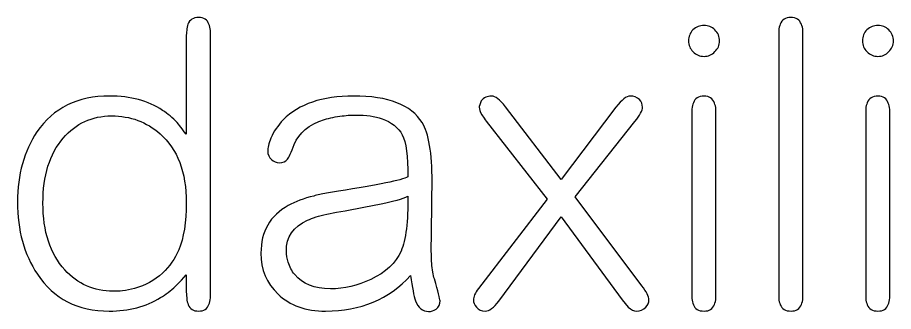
# Model space of a CAD drawing. Header units: centimetres. Extents: x -18.6 to 18.8, y -13 to 11.8.
# Drawn here: x 4.186 to 5.176, y 6.242 to 6.575 of the extents above; entities that cross this region are included whole.
import ezdxf

# ---------------------------------------------------------------- set-up
doc = ezdxf.new("R2010")
doc.units = ezdxf.units.CM
doc.header["$MEASUREMENT"] = 0
doc.layers.add('Layer 1', color=7, linetype='Continuous')

msp = doc.modelspace()

# ---------------------------------------------------------------- linework, layer by layer
at = {"layer": 'Layer 1', "color": 250}
for points, knots in [([(4.3768, 6.55256), (4.3768, 6.55585), (4.37695, 6.55839), (4.37725, 6.56019), (4.37755, 6.56318), (4.378, 6.56557), (4.3786, 6.56737), (4.38069, 6.57246), (4.38473, 6.575), (4.39072, 6.575), (4.3967, 6.575), (4.40059, 6.57246), (4.40239, 6.56737), (4.40328, 6.56557), (4.40388, 6.56318), (4.40418, 6.56019), (4.40418, 6.56019), (4.40418, 6.25766), (4.40418, 6.25766), (4.40388, 6.25466), (4.40328, 6.25227), (4.40239, 6.25047), (4.40059, 6.24539), (4.3967, 6.24284), (4.39072, 6.24284), (4.38473, 6.24284), (4.38084, 6.24524), (4.37905, 6.25003), (4.37815, 6.25212), (4.37755, 6.25451), (4.37725, 6.25721), (4.37725, 6.25721), (4.3768, 6.26529), (4.3768, 6.26529), (4.3768, 6.26529), (4.3768, 6.28369), (4.3768, 6.28369), (4.3768, 6.28369), (4.37411, 6.281), (4.37411, 6.281), (4.37411, 6.281), (4.37141, 6.27785), (4.37141, 6.27785), (4.36902, 6.27546), (4.36678, 6.27322), (4.36468, 6.27112), (4.3593, 6.26603), (4.35361, 6.2617), (4.34762, 6.2581), (4.33117, 6.24793), (4.31187, 6.24284), (4.28972, 6.24284), (4.25411, 6.24284), (4.22703, 6.25676), (4.20848, 6.28459), (4.19352, 6.30703), (4.18604, 6.33426), (4.18604, 6.36628), (4.18604, 6.3974), (4.19337, 6.42388), (4.20803, 6.44573), (4.22658, 6.47266), (4.25396, 6.48613), (4.29017, 6.48613), (4.31381, 6.48613), (4.33371, 6.48074), (4.34987, 6.46997), (4.35585, 6.46608), (4.36139, 6.46144), (4.36648, 6.45605), (4.36827, 6.45396), (4.37022, 6.45156), (4.37231, 6.44887), (4.37231, 6.44887), (4.37456, 6.44573), (4.37456, 6.44573), (4.37456, 6.44573), (4.3768, 6.44304), (4.3768, 6.44304), (4.3768, 6.44304), (4.3768, 6.55256), (4.3768, 6.55256)], [0, 0, 0, 0, 0.037037, 0.037037, 0.037037, 0.074074, 0.074074, 0.074074, 0.111111, 0.111111, 0.111111, 0.148148, 0.148148, 0.148148, 0.185185, 0.185185, 0.185185, 0.222222, 0.222222, 0.222222, 0.259259, 0.259259, 0.259259, 0.296296, 0.296296, 0.296296, 0.333333, 0.333333, 0.333333, 0.37037, 0.37037, 0.37037, 0.407407, 0.407407, 0.407407, 0.444444, 0.444444, 0.444444, 0.481481, 0.481481, 0.481481, 0.518519, 0.518519, 0.518519, 0.555556, 0.555556, 0.555556, 0.592593, 0.592593, 0.592593, 0.62963, 0.62963, 0.62963, 0.666667, 0.666667, 0.666667, 0.703704, 0.703704, 0.703704, 0.740741, 0.740741, 0.740741, 0.777778, 0.777778, 0.777778, 0.814815, 0.814815, 0.814815, 0.851852, 0.851852, 0.851852, 0.888889, 0.888889, 0.888889, 0.925926, 0.925926, 0.925926, 0.962963, 0.962963, 0.962963, 1, 1, 1, 1]), ([(5.07388, 6.25766), (5.07358, 6.25466), (5.07298, 6.25227), (5.07208, 6.25047), (5.07029, 6.24539), (5.0664, 6.24284), (5.06041, 6.24284), (5.05413, 6.24284), (5.05009, 6.24524), (5.0483, 6.25003), (5.0474, 6.25212), (5.0468, 6.25451), (5.0465, 6.25721), (5.0465, 6.25721), (5.0465, 6.56019), (5.0465, 6.56019), (5.0468, 6.56318), (5.0474, 6.56557), (5.0483, 6.56737), (5.05009, 6.57246), (5.05398, 6.575), (5.05997, 6.575), (5.06625, 6.575), (5.07029, 6.57246), (5.07208, 6.56737), (5.07298, 6.56557), (5.07358, 6.56318), (5.07388, 6.56019), (5.07388, 6.56019), (5.07388, 6.25766), (5.07388, 6.25766)], [0, 0, 0, 0, 0.1, 0.1, 0.1, 0.2, 0.2, 0.2, 0.3, 0.3, 0.3, 0.4, 0.4, 0.4, 0.5, 0.5, 0.5, 0.6, 0.6, 0.6, 0.7, 0.7, 0.7, 0.8, 0.8, 0.8, 0.9, 0.9, 0.9, 1, 1, 1, 1]), ([(4.97962, 6.54852), (4.97962, 6.54373), (4.97782, 6.53969), (4.97423, 6.5364), (4.97094, 6.53281), (4.9669, 6.53101), (4.96211, 6.53101), (4.95733, 6.53101), (4.95314, 6.53281), (4.94955, 6.5364), (4.94625, 6.53969), (4.94461, 6.54373), (4.94461, 6.54852), (4.94461, 6.5536), (4.94625, 6.55779), (4.94955, 6.56109), (4.95314, 6.56438), (4.95733, 6.56602), (4.96211, 6.56602), (4.9669, 6.56602), (4.97094, 6.56438), (4.97423, 6.56109), (4.97782, 6.55749), (4.97962, 6.55331), (4.97962, 6.54852)], [0, 0, 0, 0, 0.125, 0.125, 0.125, 0.25, 0.25, 0.25, 0.375, 0.375, 0.375, 0.5, 0.5, 0.5, 0.625, 0.625, 0.625, 0.75, 0.75, 0.75, 0.875, 0.875, 0.875, 1, 1, 1, 1]), ([(5.17622, 6.54852), (5.17622, 6.54373), (5.17442, 6.53969), (5.17083, 6.5364), (5.16754, 6.53281), (5.1635, 6.53101), (5.15871, 6.53101), (5.15393, 6.53101), (5.14974, 6.53281), (5.14615, 6.5364), (5.14285, 6.53969), (5.14121, 6.54373), (5.14121, 6.54852), (5.14121, 6.5536), (5.14285, 6.55779), (5.14615, 6.56109), (5.14974, 6.56438), (5.15393, 6.56602), (5.15871, 6.56602), (5.1635, 6.56602), (5.16754, 6.56438), (5.17083, 6.56109), (5.17442, 6.55749), (5.17622, 6.55331), (5.17622, 6.54852)], [0, 0, 0, 0, 0.125, 0.125, 0.125, 0.25, 0.25, 0.25, 0.375, 0.375, 0.375, 0.5, 0.5, 0.5, 0.625, 0.625, 0.625, 0.75, 0.75, 0.75, 0.875, 0.875, 0.875, 1, 1, 1, 1]), ([(4.62727, 6.39456), (4.62727, 6.4182), (4.62517, 6.43406), (4.62098, 6.44214), (4.61649, 6.45052), (4.60886, 6.45665), (4.59809, 6.46054), (4.59001, 6.46323), (4.58014, 6.46458), (4.56847, 6.46458), (4.56847, 6.46458), (4.56173, 6.46458), (4.56173, 6.46458), (4.55904, 6.46428), (4.5562, 6.46398), (4.5532, 6.46368), (4.54572, 6.46279), (4.53899, 6.46144), (4.53301, 6.45964), (4.51535, 6.45396), (4.50398, 6.44453), (4.49889, 6.43136), (4.4953, 6.42239), (4.49276, 6.41685), (4.49126, 6.41476), (4.48917, 6.41206), (4.48602, 6.41072), (4.48184, 6.41072), (4.47854, 6.41072), (4.4757, 6.41191), (4.47331, 6.41431), (4.47031, 6.4167), (4.46882, 6.41999), (4.46882, 6.42418), (4.46882, 6.42568), (4.46912, 6.42762), (4.46972, 6.43002), (4.47031, 6.43271), (4.47121, 6.43555), (4.47241, 6.43855), (4.4757, 6.44603), (4.48034, 6.45291), (4.48632, 6.45919), (4.50398, 6.47715), (4.53046, 6.48613), (4.56577, 6.48613), (4.60527, 6.48613), (4.63116, 6.4761), (4.64342, 6.45605), (4.65091, 6.44408), (4.65465, 6.42179), (4.65465, 6.38917), (4.65465, 6.38528), (4.6545, 6.37286), (4.6542, 6.35192), (4.6539, 6.33097), (4.65375, 6.3187), (4.65375, 6.31511), (4.65375, 6.30823), (4.6539, 6.30224), (4.6542, 6.29716), (4.6548, 6.28967), (4.65584, 6.28369), (4.65734, 6.2792), (4.66153, 6.26484), (4.66362, 6.25661), (4.66362, 6.25451), (4.66362, 6.25062), (4.66213, 6.24748), (4.65913, 6.24509), (4.65644, 6.24329), (4.6536, 6.24239), (4.65061, 6.24239), (4.64402, 6.24239), (4.63909, 6.24643), (4.63579, 6.25451), (4.634, 6.2599), (4.6322, 6.26948), (4.63041, 6.28324), (4.60587, 6.25631), (4.57385, 6.24284), (4.53435, 6.24284), (4.51191, 6.24284), (4.49395, 6.24928), (4.48049, 6.26214), (4.46762, 6.27441), (4.46119, 6.28982), (4.46119, 6.30838), (4.46119, 6.33291), (4.47151, 6.35087), (4.49216, 6.36224), (4.49994, 6.36673), (4.50951, 6.37032), (4.52089, 6.37301), (4.52508, 6.37421), (4.52986, 6.37526), (4.53525, 6.37616), (4.53525, 6.37616), (4.54198, 6.3775), (4.54198, 6.3775), (4.54198, 6.3775), (4.54872, 6.3784), (4.54872, 6.3784), (4.5939, 6.38558), (4.62008, 6.39097), (4.62727, 6.39456)], [0, 0, 0, 0, 0.028571, 0.028571, 0.028571, 0.057143, 0.057143, 0.057143, 0.085714, 0.085714, 0.085714, 0.114286, 0.114286, 0.114286, 0.142857, 0.142857, 0.142857, 0.171429, 0.171429, 0.171429, 0.2, 0.2, 0.2, 0.228571, 0.228571, 0.228571, 0.257143, 0.257143, 0.257143, 0.285714, 0.285714, 0.285714, 0.314286, 0.314286, 0.314286, 0.342857, 0.342857, 0.342857, 0.371429, 0.371429, 0.371429, 0.4, 0.4, 0.4, 0.428571, 0.428571, 0.428571, 0.457143, 0.457143, 0.457143, 0.485714, 0.485714, 0.485714, 0.514286, 0.514286, 0.514286, 0.542857, 0.542857, 0.542857, 0.571429, 0.571429, 0.571429, 0.6, 0.6, 0.6, 0.628571, 0.628571, 0.628571, 0.657143, 0.657143, 0.657143, 0.685714, 0.685714, 0.685714, 0.714286, 0.714286, 0.714286, 0.742857, 0.742857, 0.742857, 0.771429, 0.771429, 0.771429, 0.8, 0.8, 0.8, 0.828571, 0.828571, 0.828571, 0.857143, 0.857143, 0.857143, 0.885714, 0.885714, 0.885714, 0.914286, 0.914286, 0.914286, 0.942857, 0.942857, 0.942857, 0.971429, 0.971429, 0.971429, 1, 1, 1, 1]), ([(4.71569, 6.45785), (4.71569, 6.45785), (4.71479, 6.45919), (4.71479, 6.45919), (4.71479, 6.45919), (4.71345, 6.46099), (4.71345, 6.46099), (4.71345, 6.46099), (4.71075, 6.46503), (4.71075, 6.46503), (4.70896, 6.46832), (4.70806, 6.47116), (4.70806, 6.47356), (4.70806, 6.47356), (4.70806, 6.47446), (4.70806, 6.47446), (4.70806, 6.47446), (4.70851, 6.47625), (4.70851, 6.47625), (4.70911, 6.47775), (4.70971, 6.47924), (4.7103, 6.48074), (4.713, 6.48433), (4.71689, 6.48613), (4.72197, 6.48613), (4.72616, 6.48613), (4.7314, 6.48209), (4.73768, 6.47401), (4.73768, 6.47401), (4.80052, 6.39187), (4.80052, 6.39187), (4.80052, 6.39187), (4.86247, 6.47356), (4.86247, 6.47356), (4.86905, 6.48194), (4.87444, 6.48613), (4.87863, 6.48613), (4.88282, 6.48613), (4.88626, 6.48478), (4.88895, 6.48209), (4.89134, 6.47969), (4.89254, 6.47685), (4.89254, 6.47356), (4.89254, 6.46967), (4.8897, 6.46428), (4.88401, 6.4574), (4.88401, 6.4574), (4.81624, 6.37212), (4.81624, 6.37212), (4.81624, 6.37212), (4.89164, 6.27157), (4.89164, 6.27157), (4.89703, 6.26469), (4.89972, 6.2593), (4.89972, 6.25541), (4.89972, 6.25242), (4.89853, 6.24973), (4.89613, 6.24733), (4.89344, 6.24434), (4.89, 6.24284), (4.88581, 6.24284), (4.88282, 6.24284), (4.87967, 6.24434), (4.87638, 6.24733), (4.87638, 6.24733), (4.87279, 6.25137), (4.87279, 6.25137), (4.87279, 6.25137), (4.86965, 6.25541), (4.86965, 6.25541), (4.86965, 6.25541), (4.80052, 6.34967), (4.80052, 6.34967), (4.80052, 6.34967), (4.73005, 6.25407), (4.73005, 6.25407), (4.72437, 6.24658), (4.71928, 6.24284), (4.71479, 6.24284), (4.7106, 6.24284), (4.70731, 6.24434), (4.70492, 6.24733), (4.70252, 6.25003), (4.70133, 6.25272), (4.70133, 6.25541), (4.70133, 6.259), (4.70327, 6.26334), (4.70716, 6.26843), (4.70716, 6.26843), (4.78481, 6.36942), (4.78481, 6.36942), (4.78481, 6.36942), (4.71569, 6.45785), (4.71569, 6.45785)], [0, 0, 0, 0, 0.032258, 0.032258, 0.032258, 0.064516, 0.064516, 0.064516, 0.096774, 0.096774, 0.096774, 0.129032, 0.129032, 0.129032, 0.16129, 0.16129, 0.16129, 0.193548, 0.193548, 0.193548, 0.225806, 0.225806, 0.225806, 0.258065, 0.258065, 0.258065, 0.290323, 0.290323, 0.290323, 0.322581, 0.322581, 0.322581, 0.354839, 0.354839, 0.354839, 0.387097, 0.387097, 0.387097, 0.419355, 0.419355, 0.419355, 0.451613, 0.451613, 0.451613, 0.483871, 0.483871, 0.483871, 0.516129, 0.516129, 0.516129, 0.548387, 0.548387, 0.548387, 0.580645, 0.580645, 0.580645, 0.612903, 0.612903, 0.612903, 0.645161, 0.645161, 0.645161, 0.677419, 0.677419, 0.677419, 0.709677, 0.709677, 0.709677, 0.741935, 0.741935, 0.741935, 0.774194, 0.774194, 0.774194, 0.806452, 0.806452, 0.806452, 0.83871, 0.83871, 0.83871, 0.870968, 0.870968, 0.870968, 0.903226, 0.903226, 0.903226, 0.935484, 0.935484, 0.935484, 0.967742, 0.967742, 0.967742, 1, 1, 1, 1]), ([(4.97558, 6.25766), (4.97528, 6.25466), (4.97468, 6.25227), (4.97378, 6.25047), (4.97199, 6.24539), (4.9681, 6.24284), (4.96211, 6.24284), (4.95583, 6.24284), (4.95179, 6.24524), (4.95, 6.25003), (4.9491, 6.25212), (4.9485, 6.25451), (4.9482, 6.25721), (4.9482, 6.25721), (4.9482, 6.47131), (4.9482, 6.47131), (4.9485, 6.47431), (4.9491, 6.4767), (4.95, 6.4785), (4.95179, 6.48358), (4.95583, 6.48613), (4.96211, 6.48613), (4.9681, 6.48613), (4.97199, 6.48343), (4.97378, 6.47805), (4.97468, 6.47625), (4.97528, 6.47386), (4.97558, 6.47086), (4.97558, 6.47086), (4.97558, 6.25766), (4.97558, 6.25766)], [0, 0, 0, 0, 0.1, 0.1, 0.1, 0.2, 0.2, 0.2, 0.3, 0.3, 0.3, 0.4, 0.4, 0.4, 0.5, 0.5, 0.5, 0.6, 0.6, 0.6, 0.7, 0.7, 0.7, 0.8, 0.8, 0.8, 0.9, 0.9, 0.9, 1, 1, 1, 1]), ([(5.17218, 6.25766), (5.17188, 6.25466), (5.17128, 6.25227), (5.17038, 6.25047), (5.16859, 6.24539), (5.1647, 6.24284), (5.15871, 6.24284), (5.15243, 6.24284), (5.14839, 6.24524), (5.1466, 6.25003), (5.1457, 6.25212), (5.1451, 6.25451), (5.1448, 6.25721), (5.1448, 6.25721), (5.1448, 6.47131), (5.1448, 6.47131), (5.1451, 6.47431), (5.1457, 6.4767), (5.1466, 6.4785), (5.14839, 6.48358), (5.15243, 6.48613), (5.15871, 6.48613), (5.1647, 6.48613), (5.16859, 6.48343), (5.17038, 6.47805), (5.17128, 6.47625), (5.17188, 6.47386), (5.17218, 6.47086), (5.17218, 6.47086), (5.17218, 6.25766), (5.17218, 6.25766)], [0, 0, 0, 0, 0.1, 0.1, 0.1, 0.2, 0.2, 0.2, 0.3, 0.3, 0.3, 0.4, 0.4, 0.4, 0.5, 0.5, 0.5, 0.6, 0.6, 0.6, 0.7, 0.7, 0.7, 0.8, 0.8, 0.8, 0.9, 0.9, 0.9, 1, 1, 1, 1]), ([(4.21476, 6.36493), (4.21476, 6.33291), (4.22299, 6.30778), (4.23945, 6.28953), (4.25411, 6.27337), (4.27237, 6.26529), (4.29421, 6.26529), (4.2978, 6.26529), (4.30124, 6.26544), (4.30453, 6.26574), (4.30932, 6.26633), (4.31396, 6.26723), (4.31845, 6.26843), (4.33042, 6.27172), (4.34089, 6.27756), (4.34987, 6.28593), (4.35795, 6.29342), (4.36408, 6.30209), (4.36827, 6.31197), (4.37396, 6.32573), (4.3768, 6.34354), (4.3768, 6.36538), (4.3768, 6.40009), (4.36693, 6.42613), (4.34718, 6.44348), (4.33191, 6.45695), (4.31366, 6.46368), (4.29242, 6.46368), (4.27027, 6.46368), (4.25202, 6.4553), (4.23765, 6.43855), (4.22239, 6.42059), (4.21476, 6.39605), (4.21476, 6.36493)], [0, 0, 0, 0, 0.090909, 0.090909, 0.090909, 0.181818, 0.181818, 0.181818, 0.272727, 0.272727, 0.272727, 0.363636, 0.363636, 0.363636, 0.454545, 0.454545, 0.454545, 0.545455, 0.545455, 0.545455, 0.636364, 0.636364, 0.636364, 0.727273, 0.727273, 0.727273, 0.818182, 0.818182, 0.818182, 0.909091, 0.909091, 0.909091, 1, 1, 1, 1]), ([(4.62727, 6.37301), (4.62128, 6.37002), (4.61126, 6.36703), (4.59719, 6.36404), (4.59719, 6.36404), (4.58732, 6.36224), (4.58732, 6.36224), (4.58732, 6.36224), (4.57744, 6.36044), (4.57744, 6.36044), (4.57744, 6.36044), (4.55635, 6.35641), (4.55635, 6.35641), (4.55635, 6.35641), (4.55141, 6.35551), (4.55141, 6.35551), (4.55141, 6.35551), (4.54647, 6.35461), (4.54647, 6.35461), (4.54647, 6.35461), (4.5357, 6.35237), (4.5357, 6.35237), (4.52672, 6.35057), (4.51939, 6.34833), (4.5137, 6.34563), (4.49784, 6.33845), (4.48991, 6.32678), (4.48991, 6.31062), (4.48991, 6.30643), (4.49066, 6.30224), (4.49216, 6.29805), (4.49366, 6.29297), (4.49605, 6.28833), (4.49934, 6.28414), (4.50832, 6.27337), (4.52178, 6.26798), (4.53974, 6.26798), (4.5553, 6.26798), (4.57056, 6.27157), (4.58552, 6.27875), (4.60228, 6.28653), (4.61365, 6.29716), (4.61964, 6.31062), (4.62502, 6.32349), (4.62756, 6.34429), (4.62727, 6.37301)], [0, 0, 0, 0, 0.066667, 0.066667, 0.066667, 0.133333, 0.133333, 0.133333, 0.2, 0.2, 0.2, 0.266667, 0.266667, 0.266667, 0.333333, 0.333333, 0.333333, 0.4, 0.4, 0.4, 0.466667, 0.466667, 0.466667, 0.533333, 0.533333, 0.533333, 0.6, 0.6, 0.6, 0.666667, 0.666667, 0.666667, 0.733333, 0.733333, 0.733333, 0.8, 0.8, 0.8, 0.866667, 0.866667, 0.866667, 0.933333, 0.933333, 0.933333, 1, 1, 1, 1])]:
    msp.add_open_spline(points, degree=3, knots=knots, dxfattribs=at)

doc.saveas('drawing.dxf')
